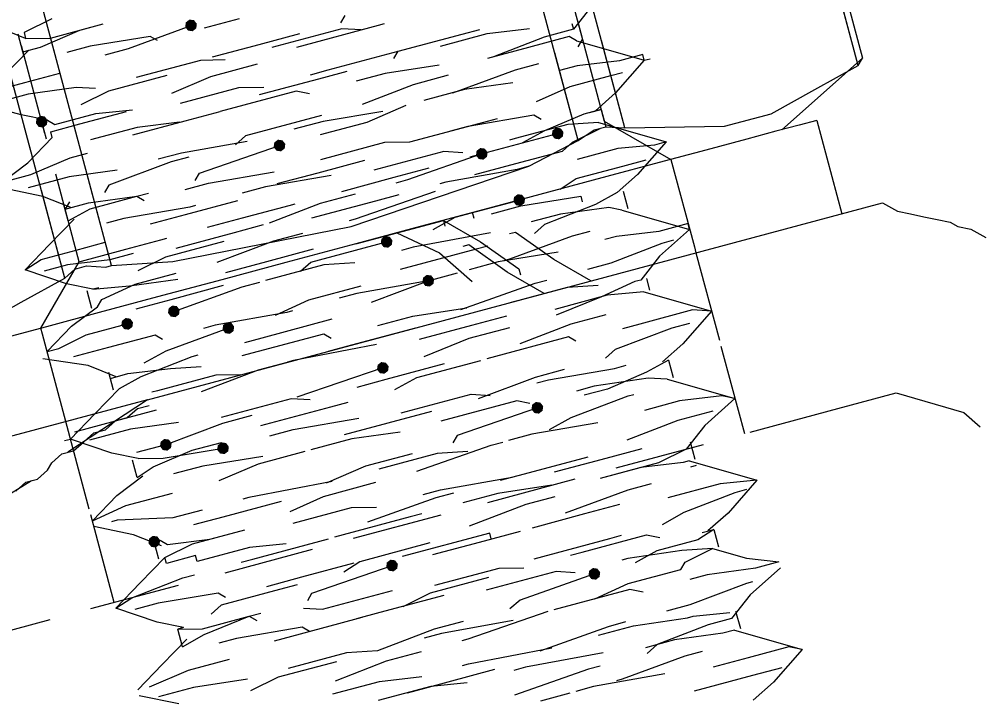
# Model space of a CAD drawing. Header units: millimetres. Extents: x 89051 to 218395, y -330386 to -125649.
# Drawn here: x 98671.73 to 98691.03, y -134202.19 to -134188.59 of the extents above; entities that cross this region are included whole.
import ezdxf

# ---------------------------------------------------------------- set-up
doc = ezdxf.new("R2010")
doc.units = ezdxf.units.MM
doc.header["$LTSCALE"] = 13
doc.layers.add('C00-00-00', color=7, linetype='Continuous')
doc.layers.add('标注、文本', color=3, linetype='Continuous', lineweight=25)
doc.styles.get("Standard").update_dxf_attribs({"font": 'gbenor.shx', "bigfont": 'gbcbig.shx'})
doc.dimstyles.new('1-15', dxfattribs={"dimscale": 20, "dimtxt": 3.5, "dimasz": 2, "dimexe": 1.5, "dimexo": 0.5, "dimgap": 0.5, "dimtad": 1, "dimtoh": 1, "dimdec": 1, "dimdsep": 46, "dimtxsty": 'Standard', "dimcen": 2.5, "dimclrd": 3, "dimclre": 3, "dimclrt": 3, "dimadec": 0, "dimazin": 2, "dimtfac": 1, "dimtdec": 1, "dimtmove": 0, "dimatfit": 2, "dimfxl": 1, "dimarcsym": 0})

# ---------------------------------------------------------------- blocks, each defined once
blk = doc.blocks.new('225635')
at = {"layer": 'C00-00-00'}
h = blk.add_hatch(color=256, dxfattribs=at)
h.dxf.hatch_style = 2
h.paths.add_polyline_path([(72514.89, -125583.961), (72514.804, -125583.996), (72514.769, -125584.082), (72514.804, -125584.167), (72514.89, -125584.203), (72514.975, -125584.167), (72515.011, -125584.082), (72514.975, -125583.996)])
h = blk.add_hatch(color=256, dxfattribs=at)
h.dxf.hatch_style = 2
h.paths.add_polyline_path([(72511.501, -125585.05), (72511.416, -125585.085), (72511.38, -125585.171), (72511.416, -125585.256), (72511.501, -125585.292), (72511.587, -125585.256), (72511.622, -125585.171), (72511.587, -125585.085)])
h = blk.add_hatch(color=256, dxfattribs=at)
h.dxf.hatch_style = 2
h.paths.add_polyline_path([(72515.979, -125586.744), (72515.893, -125586.78), (72515.858, -125586.865), (72515.893, -125586.95), (72515.979, -125586.986), (72516.064, -125586.95), (72516.1, -125586.865), (72516.064, -125586.78)])
h = blk.add_hatch(color=256, dxfattribs=at)
h.dxf.hatch_style = 2
h.paths.add_polyline_path([(72519.851, -125587.954), (72519.765, -125587.99), (72519.73, -125588.075), (72519.765, -125588.16), (72519.851, -125588.196), (72519.936, -125588.16), (72519.972, -125588.075), (72519.936, -125587.99)])
h = blk.add_hatch(color=256, dxfattribs=at)
h.dxf.hatch_style = 2
h.paths.add_polyline_path([(72521.424, -125587.954), (72521.339, -125587.99), (72521.303, -125588.075), (72521.339, -125588.16), (72521.424, -125588.196), (72521.509, -125588.16), (72521.545, -125588.075), (72521.509, -125587.99)])
h = blk.add_hatch(color=256, dxfattribs=at)
h.dxf.hatch_style = 2
h.paths.add_polyline_path([(72520.335, -125589.043), (72520.249, -125589.079), (72520.214, -125589.164), (72520.249, -125589.25), (72520.335, -125589.285), (72520.42, -125589.25), (72520.456, -125589.164), (72520.42, -125589.079)])
h = blk.add_hatch(color=256, dxfattribs=at)
h.dxf.hatch_style = 2
h.paths.add_polyline_path([(72517.552, -125589.164), (72517.466, -125589.2), (72517.431, -125589.285), (72517.466, -125589.371), (72517.552, -125589.406), (72517.637, -125589.371), (72517.673, -125589.285), (72517.637, -125589.2)])
h = blk.add_hatch(color=256, dxfattribs=at)
h.dxf.hatch_style = 2
h.paths.add_polyline_path([(72512.106, -125589.406), (72512.021, -125589.442), (72511.985, -125589.527), (72512.021, -125589.613), (72512.106, -125589.648), (72512.192, -125589.613), (72512.227, -125589.527), (72512.192, -125589.442)])
h = blk.add_hatch(color=256, dxfattribs=at)
h.dxf.hatch_style = 2
h.paths.add_polyline_path([(72513.074, -125589.406), (72512.989, -125589.442), (72512.953, -125589.527), (72512.989, -125589.613), (72513.074, -125589.648), (72513.16, -125589.613), (72513.195, -125589.527), (72513.16, -125589.442)])
h = blk.add_hatch(color=256, dxfattribs=at)
h.dxf.hatch_style = 2
h.paths.add_polyline_path([(72514.043, -125590.011), (72513.957, -125590.047), (72513.922, -125590.132), (72513.957, -125590.218), (72514.043, -125590.253), (72514.128, -125590.218), (72514.163, -125590.132), (72514.128, -125590.047)])
h = blk.add_hatch(color=256, dxfattribs=at)
h.dxf.hatch_style = 2
h.paths.add_polyline_path([(72518.157, -125590.132), (72518.071, -125590.168), (72518.036, -125590.253), (72518.071, -125590.339), (72518.157, -125590.374), (72518.242, -125590.339), (72518.278, -125590.253), (72518.242, -125590.168)])
h = blk.add_hatch(color=256, dxfattribs=at)
h.dxf.hatch_style = 2
h.paths.add_polyline_path([(72516.826, -125591.584), (72516.74, -125591.62), (72516.705, -125591.705), (72516.74, -125591.791), (72516.826, -125591.826), (72516.911, -125591.791), (72516.947, -125591.705), (72516.911, -125591.62)])
h = blk.add_hatch(color=256, dxfattribs=at)
h.dxf.hatch_style = 2
h.paths.add_polyline_path([(72512.227, -125591.947), (72512.142, -125591.983), (72512.106, -125592.068), (72512.142, -125592.154), (72512.227, -125592.189), (72512.313, -125592.154), (72512.348, -125592.068), (72512.313, -125591.983)])
h = blk.add_hatch(color=256, dxfattribs=at)
h.dxf.hatch_style = 2
h.paths.add_polyline_path([(72513.316, -125592.31), (72513.231, -125592.346), (72513.195, -125592.431), (72513.231, -125592.517), (72513.316, -125592.552), (72513.402, -125592.517), (72513.437, -125592.431), (72513.402, -125592.346)])
h = blk.add_hatch(color=256, dxfattribs=at)
h.dxf.hatch_style = 2
h.paths.add_polyline_path([(72519.609, -125593.157), (72519.523, -125593.193), (72519.488, -125593.278), (72519.523, -125593.364), (72519.609, -125593.399), (72519.694, -125593.364), (72519.73, -125593.278), (72519.694, -125593.193)])
h = blk.add_hatch(color=256, dxfattribs=at)
h.dxf.hatch_style = 2
h.paths.add_polyline_path([(72511.501, -125593.762), (72511.416, -125593.798), (72511.38, -125593.883), (72511.416, -125593.969), (72511.501, -125594.004), (72511.587, -125593.969), (72511.622, -125593.883), (72511.587, -125593.798)])
h = blk.add_hatch(color=256, dxfattribs=at)
h.dxf.hatch_style = 2
h.paths.add_polyline_path([(72515.979, -125595.457), (72515.893, -125595.492), (72515.858, -125595.578), (72515.893, -125595.663), (72515.979, -125595.699), (72516.064, -125595.663), (72516.1, -125595.578), (72516.064, -125595.492)])
h = blk.add_hatch(color=256, dxfattribs=at)
h.dxf.hatch_style = 2
h.paths.add_polyline_path([(72519.851, -125596.667), (72519.765, -125596.702), (72519.73, -125596.788), (72519.765, -125596.873), (72519.851, -125596.909), (72519.936, -125596.873), (72519.972, -125596.788), (72519.936, -125596.702)])
at = {"layer": 'C00-00-00', "lineweight": 15}
for points in [[(72511.138, -125588.317), (72511.138, -125578.999)], [(72512.106, -125588.317), (72512.106, -125578.999)], [(72521.787, -125588.317), (72521.787, -125578.999)], [(72522.755, -125588.317), (72522.755, -125578.999)], [(72527.595, -125588.317), (72527.595, -125578.999)], [(72527.716, -125578.999), (72527.716, -125588.196)], [(72511.622, -125583.477), (72511.138, -125583.114)], [(72512.227, -125583.235), (72511.622, -125583.356)], [(72511.501, -125583.719), (72511.501, -125583.356)], [(72511.622, -125583.356), (72511.622, -125583.477)], [(72511.501, -125585.413), (72511.501, -125583.598)], [(72511.622, -125583.477), (72512.106, -125583.598)], [(72511.864, -125583.719), (72512.711, -125583.598)], [(72512.106, -125583.598), (72513.195, -125583.598)], [(72512.711, -125583.598), (72513.195, -125583.598)], [(72511.017, -125584.082), (72511.622, -125583.719)], [(72511.138, -125585.655), (72511.138, -125583.84)], [(72511.501, -125583.84), (72511.501, -125583.719)], [(72511.501, -125583.719), (72511.864, -125583.719)], [(72512.106, -125585.655), (72512.106, -125583.84)], [(72512.832, -125583.961), (72512.348, -125583.961)], [(72514.043, -125584.082), (72512.832, -125583.961)], [(72513.074, -125584.203), (72513.558, -125584.203)], [(72513.558, -125584.203), (72514.89, -125584.082)], [(72514.164, -125584.203), (72514.043, -125584.082)], [(72515.858, -125584.203), (72515.132, -125584.203)], [(72510.775, -125584.324), (72511.38, -125584.324)], [(72511.38, -125584.324), (72512.106, -125584.324)], [(72511.138, -125584.929), (72510.291, -125584.445)], [(72511.38, -125584.566), (72510.896, -125584.566)], [(72512.348, -125584.687), (72511.38, -125584.566)], [(72522.392, -125584.566), (72522.392, -125586.381)], [(72512.711, -125584.808), (72512.348, -125584.687)], [(72517.915, -125584.687), (72517.794, -125584.808)], [(72511.622, -125585.171), (72511.138, -125584.929)], [(72512.953, -125584.929), (72512.348, -125585.05)], [(72514.164, -125584.929), (72512.953, -125584.929)], [(72514.89, -125584.808), (72513.558, -125584.808)], [(72515.374, -125584.929), (72514.89, -125584.808)], [(72516.1, -125584.808), (72515.132, -125584.808)], [(72516.947, -125584.808), (72516.1, -125584.808)], [(72517.794, -125584.929), (72516.342, -125584.929)], [(72518.157, -125585.05), (72517.794, -125584.929)], [(72511.501, -125585.534), (72511.501, -125585.171)], [(72511.622, -125585.171), (72511.743, -125585.292)], [(72514.164, -125585.292), (72515.011, -125585.171)], [(72515.011, -125585.171), (72515.979, -125585.171)], [(72516.826, -125585.05), (72518.52, -125585.05)], [(72518.52, -125585.05), (72518.641, -125585.05)], [(72511.743, -125585.292), (72512.59, -125585.292)], [(72512.59, -125585.292), (72513.316, -125585.413)], [(72511.017, -125585.897), (72511.622, -125585.534)], [(72511.622, -125585.534), (72511.622, -125585.413)], [(72511.622, -125585.413), (72512.227, -125585.413)], [(72512.227, -125585.413), (72513.195, -125585.413)], [(72514.285, -125585.534), (72515.495, -125585.534)], [(72515.495, -125585.534), (72515.979, -125585.655)], [(72516.947, -125585.655), (72517.31, -125585.655)], [(72517.31, -125585.655), (72518.762, -125585.655)], [(72518.641, -125585.776), (72518.762, -125585.655)], [(72518.762, -125585.655), (72520.093, -125585.655)], [(72520.093, -125585.655), (72520.456, -125585.655)], [(72510.412, -125586.139), (72511.017, -125585.897)], [(72513.316, -125585.776), (72512.348, -125585.776)], [(72513.195, -125585.897), (72514.285, -125585.897)], [(72514.164, -125585.897), (72513.316, -125585.776)], [(72514.285, -125585.897), (72515.011, -125585.897)], [(72516.584, -125585.897), (72515.011, -125585.897)], [(72515.858, -125585.776), (72517.189, -125585.776)], [(72516.826, -125586.018), (72516.584, -125585.897)], [(72517.189, -125585.776), (72517.673, -125585.776)], [(72519.609, -125585.776), (72520.577, -125585.776)], [(72520.577, -125585.776), (72521.424, -125585.897)], [(72522.755, -125585.776), (72522.271, -125586.139)], [(72510.533, -125586.139), (72511.017, -125586.139)], [(72511.017, -125586.139), (72511.864, -125586.018)], [(72511.864, -125586.018), (72512.227, -125586.018)], [(72518.399, -125586.018), (72517.794, -125586.018)], [(72519.488, -125586.139), (72518.399, -125586.018)], [(72521.666, -125586.139), (72520.577, -125586.26)], [(72522.271, -125586.139), (72521.666, -125586.139)], [(72522.271, -125586.018), (72522.271, -125586.139)], [(72522.392, -125586.018), (72522.392, -125586.381)], [(72511.138, -125586.623), (72510.412, -125586.26)], [(72511.501, -125588.075), (72511.501, -125586.26)], [(72521.303, -125586.26), (72520.456, -125586.26)], [(72522.15, -125586.26), (72521.303, -125586.26)], [(72522.271, -125586.381), (72522.15, -125586.26)], [(72511.743, -125586.381), (72510.896, -125586.381)], [(72511.138, -125588.317), (72511.138, -125586.502)], [(72512.711, -125586.502), (72511.743, -125586.381)], [(72512.106, -125588.317), (72512.106, -125586.502)], [(72514.043, -125586.502), (72513.558, -125586.502)], [(72515.374, -125586.623), (72514.043, -125586.502)], [(72515.374, -125586.502), (72515.132, -125586.623)], [(72516.947, -125586.502), (72515.374, -125586.502)], [(72518.883, -125586.381), (72517.794, -125586.502)], [(72519.609, -125586.381), (72518.883, -125586.381)], [(72521.787, -125588.317), (72521.787, -125586.502)], [(72522.271, -125586.502), (72522.392, -125586.381)], [(72522.271, -125586.381), (72522.876, -125586.744)], [(72522.392, -125586.381), (72522.392, -125588.075)], [(72522.755, -125588.317), (72522.755, -125586.502)], [(72527.595, -125588.317), (72527.595, -125586.502)], [(72511.622, -125586.986), (72511.138, -125586.623)], [(72513.8, -125586.623), (72512.469, -125586.744)], [(72514.164, -125586.623), (72513.8, -125586.623)], [(72516.947, -125586.623), (72516.342, -125586.623)], [(72518.157, -125586.744), (72516.947, -125586.623)], [(72519.609, -125586.744), (72520.94, -125586.623)], [(72520.94, -125586.623), (72521.424, -125586.623)], [(72511.622, -125586.865), (72511.501, -125586.986)], [(72511.501, -125587.228), (72511.501, -125586.865)], [(72512.469, -125586.744), (72512.348, -125586.865)], [(72514.285, -125586.986), (72515.979, -125586.865)], [(72516.826, -125586.865), (72517.794, -125586.865)], [(72517.794, -125586.865), (72518.641, -125586.744)], [(72519.851, -125586.744), (72519.004, -125586.744)], [(72520.819, -125586.865), (72519.851, -125586.744)], [(72522.15, -125586.865), (72521.787, -125586.865)], [(72522.997, -125586.986), (72522.15, -125586.865)], [(72522.876, -125586.744), (72523.481, -125587.107)], [(72511.501, -125586.986), (72511.985, -125586.986)], [(72511.501, -125587.228), (72511.985, -125587.107)], [(72511.985, -125586.986), (72512.953, -125587.107)], [(72511.985, -125587.107), (72512.953, -125587.107)], [(72512.953, -125587.107), (72513.074, -125587.228)], [(72512.953, -125587.107), (72513.195, -125587.107)], [(72514.164, -125587.107), (72514.285, -125586.986)], [(72523.481, -125587.107), (72522.755, -125587.591)], [(72523.481, -125586.986), (72522.997, -125586.986)], [(72523.481, -125587.107), (72523.481, -125586.986)], [(72523.481, -125587.107), (72523.602, -125587.107)], [(72511.017, -125587.591), (72511.622, -125587.228)], [(72513.922, -125587.228), (72514.406, -125587.228)], [(72514.406, -125587.228), (72515.737, -125587.349)], [(72521.182, -125587.349), (72521.908, -125587.228)], [(72521.908, -125587.228), (72522.755, -125587.228)], [(72522.755, -125587.228), (72522.997, -125587.228)], [(72512.59, -125587.47), (72512.227, -125587.47)], [(72513.922, -125587.591), (72512.59, -125587.47)], [(72516.705, -125587.349), (72518.036, -125587.349)], [(72518.036, -125587.349), (72518.52, -125587.47)], [(72518.52, -125587.47), (72519.609, -125587.47)], [(72519.367, -125587.47), (72519.73, -125587.47)], [(72519.609, -125587.47), (72520.335, -125587.47)], [(72519.73, -125587.47), (72521.061, -125587.591)], [(72510.412, -125587.954), (72511.017, -125587.591)], [(72514.043, -125587.591), (72513.922, -125587.591)], [(72515.495, -125587.591), (72515.011, -125587.591)], [(72516.826, -125587.712), (72515.495, -125587.591)], [(72515.737, -125587.591), (72516.584, -125587.591)], [(72516.584, -125587.591), (72517.552, -125587.591)], [(72521.061, -125587.591), (72521.182, -125587.712)], [(72522.755, -125587.591), (72522.271, -125587.833)], [(72510.412, -125587.954), (72510.775, -125587.833)], [(72510.775, -125587.833), (72511.501, -125587.833)], [(72511.501, -125587.833), (72512.106, -125587.833)], [(72513.074, -125587.712), (72513.8, -125587.712)], [(72513.8, -125587.712), (72514.89, -125587.712)], [(72519.125, -125587.833), (72517.673, -125587.833)], [(72519.488, -125587.954), (72519.125, -125587.833)], [(72522.029, -125587.833), (72521.182, -125587.954)], [(72522.392, -125587.833), (72522.029, -125587.833)], [(72522.15, -125587.833), (72522.392, -125587.833)], [(72522.392, -125587.833), (72522.392, -125588.196)], [(72511.138, -125588.438), (72510.412, -125587.954)], [(72510.412, -125589.164), (72511.501, -125588.075)], [(72511.259, -125588.075), (72510.775, -125588.075)], [(72512.106, -125588.196), (72511.259, -125588.075)], [(72511.501, -125588.075), (72511.622, -125588.075)], [(72511.501, -125588.075), (72511.622, -125588.075)], [(72511.622, -125588.075), (72511.985, -125588.075)], [(72511.985, -125588.075), (72512.469, -125588.075)], [(72512.469, -125588.075), (72513.195, -125588.075)], [(72513.195, -125588.075), (72513.316, -125588.075)], [(72514.164, -125588.075), (72514.89, -125588.075)], [(72514.89, -125588.075), (72515.858, -125588.075)], [(72515.858, -125588.075), (72515.979, -125588.075)], [(72516.947, -125588.075), (72518.036, -125588.075)], [(72518.036, -125588.075), (72518.762, -125588.075)], [(72519.851, -125588.075), (72518.278, -125588.196)], [(72519.609, -125588.075), (72519.972, -125588.075)], [(72519.972, -125588.075), (72520.698, -125588.075)], [(72520.577, -125587.954), (72520.456, -125587.954)], [(72521.666, -125587.954), (72520.577, -125587.954)], [(72521.182, -125587.954), (72520.698, -125588.075)], [(72520.698, -125588.075), (72521.424, -125588.075)], [(72522.271, -125588.075), (72521.666, -125587.954)], [(72522.271, -125588.075), (72522.876, -125588.438)], [(72522.392, -125588.075), (72523.481, -125589.164)], [(72511.138, -125588.317), (72511.38, -125588.196), (72511.622, -125588.196), (72511.985, -125588.317), (72512.106, -125588.317)], [(72512.59, -125588.196), (72512.106, -125588.196)], [(72516.463, -125588.196), (72515.374, -125588.317)], [(72517.189, -125588.196), (72516.463, -125588.196)], [(72518.278, -125588.196), (72518.036, -125588.196)], [(72521.666, -125588.317), (72522.271, -125588.196)], [(72521.787, -125588.317), (72522.15, -125588.196), (72522.392, -125588.196), (72522.755, -125588.317)], [(72527.716, -125588.196), (72525.78, -125589.164)], [(72527.595, -125588.317), (72527.716, -125588.196)], [(72506.298, -125588.317), (72508.234, -125588.801), (72509.202, -125588.801), (72510.17, -125588.559), (72511.138, -125588.317)], [(72511.622, -125588.68), (72511.138, -125588.438)], [(72512.106, -125588.317), (72513.316, -125588.559), (72516.947, -125588.801), (72520.698, -125588.559), (72521.787, -125588.317)], [(72513.195, -125588.438), (72512.59, -125588.559)], [(72514.406, -125588.438), (72513.195, -125588.438)], [(72514.648, -125588.317), (72513.437, -125588.317)], [(72515.253, -125588.317), (72514.648, -125588.317)], [(72517.552, -125588.438), (72516.221, -125588.438)], [(72518.036, -125588.438), (72517.552, -125588.438)], [(72519.004, -125588.438), (72518.883, -125588.438)], [(72520.456, -125588.559), (72519.004, -125588.438)], [(72519.609, -125588.438), (72520.456, -125588.438)], [(72520.456, -125588.438), (72521.424, -125588.438)], [(72521.424, -125588.438), (72521.666, -125588.317)], [(72522.755, -125588.317), (72524.691, -125588.801), (72525.659, -125588.801), (72526.627, -125588.559), (72527.595, -125588.317)], [(72522.876, -125588.438), (72523.481, -125588.801)], [(72517.068, -125588.68), (72518.762, -125588.559)], [(72520.698, -125588.559), (72520.456, -125588.559)], [(72511.501, -125589.043), (72511.501, -125588.68)], [(72511.743, -125588.68), (72511.622, -125588.68)], [(72511.622, -125588.68), (72512.348, -125588.801)], [(72511.743, -125588.922), (72512.469, -125588.801)], [(72512.348, -125588.801), (72513.316, -125588.922)], [(72512.469, -125588.801), (72513.316, -125588.801)], [(72514.164, -125588.801), (72515.374, -125588.68)], [(72515.374, -125588.68), (72515.979, -125588.68)], [(72516.947, -125588.68), (72517.068, -125588.68)], [(72522.513, -125588.68), (72521.666, -125588.68)], [(72523.239, -125588.801), (72522.513, -125588.68)], [(72523.481, -125588.801), (72522.755, -125589.285)], [(72523.481, -125588.801), (72523.239, -125588.801)], [(72511.017, -125589.285), (72511.622, -125589.043)], [(72511.622, -125589.043), (72511.743, -125588.922)], [(72514.285, -125589.043), (72515.132, -125589.043)], [(72515.132, -125589.043), (72516.1, -125589.043)], [(72521.182, -125589.164), (72521.545, -125589.043)], [(72521.545, -125589.043), (72522.513, -125589.043)], [(72522.513, -125589.043), (72522.997, -125589.043)], [(72526.506, -125589.164), (72526.143, -125589.164), (72525.659, -125589.164), (72525.054, -125589.164), (72524.207, -125589.164), (72523.239, -125589.164), (72522.15, -125589.164), (72520.94, -125589.164), (72519.609, -125589.164), (72518.278, -125589.164), (72516.947, -125589.164), (72515.495, -125589.164), (72514.164, -125589.164), (72512.832, -125589.164), (72511.622, -125589.164), (72510.533, -125589.164), (72509.565, -125589.164), (72508.839, -125589.164), (72508.113, -125589.164), (72507.629, -125589.164), (72507.387, -125589.164)], [(72510.412, -125589.285), (72510.412, -125589.164)], [(72516.947, -125589.164), (72518.762, -125589.164)], [(72517.794, -125589.164), (72518.52, -125589.769)], [(72518.52, -125589.285), (72519.004, -125589.164)], [(72518.762, -125589.164), (72519.367, -125589.769)], [(72518.762, -125589.164), (72518.762, -125589.285)], [(72519.004, -125589.164), (72520.335, -125589.164)], [(72519.367, -125589.285), (72519.367, -125589.164)], [(72523.481, -125589.164), (72523.481, -125590.979)], [(72526.506, -125589.164), (72526.506, -125591.1)], [(72510.412, -125591.1), (72510.412, -125589.285)], [(72510.412, -125589.648), (72511.017, -125589.285)], [(72513.074, -125589.285), (72512.348, -125589.285)], [(72514.164, -125589.285), (72513.074, -125589.285)], [(72513.074, -125589.527), (72514.527, -125589.406)], [(72514.527, -125589.406), (72514.89, -125589.406)], [(72516.221, -125589.406), (72515.011, -125589.406)], [(72515.737, -125589.406), (72515.979, -125589.285)], [(72515.979, -125589.285), (72517.552, -125589.285)], [(72516.826, -125589.527), (72516.221, -125589.406)], [(72519.73, -125589.285), (72520.335, -125589.285)], [(72520.335, -125589.285), (72521.545, -125589.406)], [(72521.545, -125589.406), (72521.545, -125589.527)], [(72522.755, -125589.285), (72522.271, -125589.527)], [(72510.654, -125589.648), (72511.259, -125589.527)], [(72511.259, -125589.527), (72512.106, -125589.527)], [(72518.036, -125589.527), (72517.794, -125589.527)], [(72519.609, -125589.648), (72518.036, -125589.527)], [(72522.271, -125589.527), (72521.787, -125589.648)], [(72522.392, -125589.527), (72522.392, -125589.89)], [(72511.138, -125590.132), (72510.291, -125589.769)], [(72510.412, -125589.648), (72510.654, -125589.648)], [(72518.52, -125589.769), (72519.004, -125590.495)], [(72519.125, -125589.769), (72519.004, -125589.769)], [(72519.73, -125590.495), (72519.125, -125589.769)], [(72519.367, -125589.769), (72519.972, -125590.495)], [(72520.093, -125589.769), (72519.972, -125589.769)], [(72520.698, -125590.495), (72520.093, -125589.769)], [(72521.061, -125589.648), (72520.456, -125589.648)], [(72520.698, -125589.769), (72520.456, -125589.89)], [(72521.787, -125589.648), (72520.698, -125589.769)], [(72522.029, -125589.769), (72521.061, -125589.648)], [(72522.271, -125589.89), (72522.029, -125589.769)], [(72511.622, -125589.89), (72510.896, -125589.89)], [(72512.59, -125589.89), (72511.622, -125589.89)], [(72512.711, -125590.011), (72512.59, -125589.89)], [(72513.8, -125590.011), (72513.558, -125590.011)], [(72515.253, -125590.132), (72513.8, -125590.011)], [(72515.737, -125590.011), (72515.011, -125590.132)], [(72516.826, -125590.011), (72515.737, -125590.011)], [(72519.246, -125589.89), (72517.673, -125589.89)], [(72519.488, -125589.89), (72519.246, -125589.89)], [(72522.271, -125589.89), (72522.876, -125590.253)], [(72511.622, -125590.495), (72511.138, -125590.132)], [(72514.043, -125590.132), (72512.711, -125590.253)], [(72515.374, -125590.132), (72515.253, -125590.132)], [(72516.705, -125590.132), (72516.342, -125590.132)], [(72518.157, -125590.253), (72516.705, -125590.132)], [(72519.851, -125590.253), (72521.182, -125590.132)], [(72521.182, -125590.132), (72521.545, -125590.132)], [(72511.501, -125590.737), (72511.501, -125590.374)], [(72512.711, -125590.253), (72512.227, -125590.374)], [(72516.947, -125590.374), (72518.157, -125590.253)], [(72518.157, -125590.253), (72518.762, -125590.253)], [(72519.609, -125590.253), (72519.004, -125590.253)], [(72520.819, -125590.374), (72519.609, -125590.253)], [(72519.73, -125590.253), (72519.851, -125590.253)], [(72522.029, -125590.374), (72521.787, -125590.374)], [(72522.876, -125590.495), (72522.029, -125590.374)], [(72522.876, -125590.253), (72523.481, -125590.616)], [(72511.501, -125590.495), (72511.864, -125590.495)], [(72511.864, -125590.495), (72512.711, -125590.616)], [(72512.106, -125590.616), (72513.195, -125590.495)], [(72513.195, -125590.495), (72513.316, -125590.495)], [(72514.285, -125590.495), (72514.648, -125590.495)], [(72514.648, -125590.495), (72516.1, -125590.495)], [(72520.335, -125591.1), (72519.73, -125590.495)], [(72519.972, -125590.495), (72519.972, -125590.616)], [(72521.303, -125591.1), (72520.698, -125590.495)], [(72523.481, -125590.495), (72522.876, -125590.495)], [(72523.481, -125590.616), (72523.481, -125590.495)], [(72511.017, -125591.1), (72511.622, -125590.737)], [(72511.622, -125590.737), (72512.106, -125590.616)], [(72512.711, -125590.616), (72513.316, -125590.737)], [(72514.164, -125590.737), (72515.858, -125590.737)], [(72515.858, -125590.737), (72515.979, -125590.858)], [(72521.787, -125590.858), (72522.876, -125590.737)], [(72523.481, -125590.616), (72522.755, -125590.979)], [(72522.876, -125590.737), (72523.118, -125590.737)], [(72512.348, -125590.979), (72512.227, -125590.979)], [(72513.558, -125590.979), (72512.348, -125590.979)], [(72514.043, -125591.1), (72513.558, -125590.979)], [(72516.947, -125590.858), (72517.673, -125590.858)], [(72517.673, -125590.858), (72518.762, -125590.979)], [(72518.641, -125590.979), (72520.214, -125590.858)], [(72520.214, -125590.858), (72520.456, -125590.858)], [(72521.303, -125590.858), (72521.787, -125590.858)], [(72522.755, -125590.979), (72522.271, -125591.342)], [(72523.481, -125590.979), (72523.481, -125591.1)], [(72512.106, -125591.1), (72509.807, -125591.1), (72507.629, -125591.1), (72506.419, -125591.1), (72505.33, -125591.1), (72504.846, -125591.1), (72504.483, -125591.1)], [(72512.106, -125591.1), (72510.291, -125591.705)], [(72510.412, -125591.463), (72511.017, -125591.1)], [(72510.412, -125592.189), (72510.412, -125591.1)], [(72512.106, -125591.1), (72527.353, -125591.1)], [(72513.195, -125591.221), (72514.406, -125591.1)], [(72514.406, -125591.1), (72515.011, -125591.1)], [(72515.132, -125591.1), (72515.011, -125591.1)], [(72516.826, -125591.221), (72515.132, -125591.1)], [(72515.858, -125591.1), (72516.342, -125591.1)], [(72516.342, -125591.1), (72517.673, -125591.1)], [(72519.609, -125591.1), (72519.73, -125591.1)], [(72519.609, -125591.1), (72520.819, -125591.1)], [(72520.819, -125591.1), (72521.424, -125591.221)], [(72523.481, -125591.1), (72523.481, -125592.915)], [(72527.353, -125591.1), (72527.595, -125591.342), (72527.837, -125591.463), (72528.079, -125591.584), (72528.321, -125591.705), (72528.563, -125591.826), (72528.684, -125591.947), (72528.926, -125592.068), (72529.168, -125592.31)], [(72509.081, -125592.189), (72509.323, -125592.068), (72509.565, -125592.068), (72509.807, -125591.947), (72509.928, -125591.826), (72510.17, -125591.705), (72510.412, -125591.705), (72510.654, -125591.584), (72510.896, -125591.463), (72511.138, -125591.463), (72511.38, -125591.342), (72511.622, -125591.342), (72511.864, -125591.221), (72512.106, -125591.221)], [(72510.533, -125591.342), (72511.38, -125591.342)], [(72511.38, -125591.342), (72512.227, -125591.342)], [(72518.762, -125591.342), (72517.673, -125591.342)], [(72519.488, -125591.342), (72518.762, -125591.342)], [(72522.15, -125591.342), (72521.424, -125591.463)], [(72522.271, -125591.342), (72522.15, -125591.342)], [(72522.392, -125591.342), (72522.392, -125591.584)], [(72510.291, -125591.463), (72510.412, -125591.463)], [(72511.138, -125591.947), (72510.412, -125591.463)], [(72521.424, -125591.463), (72520.456, -125591.584)], [(72521.545, -125591.463), (72520.456, -125591.463)], [(72522.271, -125591.584), (72521.545, -125591.463)], [(72511.622, -125591.584), (72510.775, -125591.584)], [(72512.59, -125591.705), (72511.622, -125591.584)], [(72516.826, -125591.705), (72515.011, -125591.826)], [(72518.641, -125591.584), (72517.673, -125591.705)], [(72519.488, -125591.584), (72518.641, -125591.584)], [(72522.271, -125591.584), (72522.876, -125591.947)], [(72511.622, -125592.189), (72511.138, -125591.947)], [(72513.437, -125591.947), (72512.227, -125592.068)], [(72514.89, -125591.826), (72513.437, -125591.826)], [(72514.043, -125591.947), (72513.437, -125591.947)], [(72515.253, -125591.947), (72514.89, -125591.826)], [(72516.826, -125591.947), (72516.221, -125591.947)], [(72518.036, -125591.947), (72516.826, -125591.947)], [(72519.609, -125591.947), (72520.698, -125591.826)], [(72520.698, -125591.826), (72521.424, -125591.826)], [(72522.876, -125591.947), (72523.481, -125592.31)], [(72509.444, -125592.068), (72508.234, -125592.431)], [(72512.227, -125592.068), (72511.622, -125592.068)], [(72516.947, -125592.189), (72517.431, -125592.068)], [(72517.431, -125592.068), (72518.762, -125592.068)], [(72520.577, -125592.068), (72518.883, -125592.068)], [(72520.698, -125592.189), (72520.577, -125592.068)], [(72510.412, -125592.915), (72510.412, -125592.189)], [(72511.501, -125592.552), (72511.501, -125592.189)], [(72511.622, -125592.189), (72512.106, -125592.31)], [(72511.864, -125592.431), (72512.711, -125592.31)], [(72512.106, -125592.31), (72513.316, -125592.431)], [(72512.711, -125592.31), (72513.316, -125592.31)], [(72514.164, -125592.189), (72515.616, -125592.189)], [(72515.616, -125592.189), (72515.979, -125592.189)], [(72522.029, -125592.189), (72521.666, -125592.189)], [(72523.118, -125592.189), (72522.029, -125592.189)], [(72523.481, -125592.31), (72522.755, -125592.794)], [(72523.481, -125592.31), (72523.118, -125592.189)], [(72511.501, -125592.552), (72511.864, -125592.431)], [(72514.285, -125592.431), (72514.769, -125592.431)], [(72514.769, -125592.431), (72516.1, -125592.552)], [(72521.424, -125592.552), (72522.634, -125592.431)], [(72522.634, -125592.431), (72522.997, -125592.431)], [(72511.017, -125592.794), (72511.622, -125592.552)], [(72512.832, -125592.673), (72512.227, -125592.673)], [(72514.043, -125592.794), (72512.832, -125592.673)], [(72516.947, -125592.673), (72518.399, -125592.673)], [(72518.399, -125592.673), (72518.762, -125592.794)], [(72518.52, -125592.794), (72519.73, -125592.673)], [(72519.73, -125592.673), (72520.335, -125592.673)], [(72521.182, -125592.673), (72521.424, -125592.552)], [(72510.412, -125593.157), (72511.017, -125592.794)], [(72515.737, -125592.794), (72517.552, -125592.794)], [(72519.73, -125592.794), (72519.972, -125592.794)], [(72519.972, -125592.794), (72521.303, -125592.915)], [(72522.755, -125592.794), (72522.271, -125593.036)], [(72510.412, -125593.157), (72511.138, -125593.036)], [(72510.412, -125594.851), (72510.412, -125593.036)], [(72511.138, -125593.036), (72512.106, -125593.036)], [(72513.074, -125593.036), (72513.922, -125592.915)], [(72513.922, -125592.915), (72514.89, -125592.915)], [(72515.858, -125592.915), (72515.011, -125592.915)], [(72516.826, -125593.036), (72515.858, -125592.915)], [(72519.246, -125593.036), (72517.673, -125593.036)], [(72519.488, -125593.157), (72519.246, -125593.036)], [(72521.303, -125592.915), (72521.545, -125592.915)], [(72522.392, -125593.036), (72521.908, -125593.157)], [(72522.392, -125593.036), (72522.392, -125593.399)], [(72523.481, -125593.036), (72523.481, -125593.883)], [(72511.138, -125593.641), (72510.412, -125593.278)], [(72510.896, -125593.278), (72510.775, -125593.278)], [(72511.985, -125593.52), (72510.896, -125593.278)], [(72519.609, -125593.278), (72517.915, -125593.399)], [(72520.819, -125593.157), (72520.456, -125593.157)], [(72521.061, -125593.278), (72520.577, -125593.278)], [(72521.908, -125593.278), (72520.819, -125593.157)], [(72521.908, -125593.157), (72521.061, -125593.278)], [(72522.271, -125593.399), (72521.908, -125593.278)], [(72517.915, -125593.399), (72517.794, -125593.52)], [(72522.271, -125593.399), (72522.876, -125593.762)], [(72511.622, -125594.004), (72511.138, -125593.641)], [(72512.59, -125593.52), (72511.985, -125593.52)], [(72513.558, -125593.52), (72513.437, -125593.52)], [(72515.253, -125593.641), (72513.558, -125593.52)], [(72515.979, -125593.52), (72515.132, -125593.641)], [(72516.947, -125593.52), (72515.979, -125593.52)], [(72517.431, -125593.641), (72516.221, -125593.641)], [(72518.036, -125593.762), (72517.431, -125593.641)], [(72519.73, -125593.762), (72520.214, -125593.641)], [(72520.214, -125593.641), (72521.424, -125593.52)], [(72521.424, -125593.52), (72521.545, -125593.52)], [(72512.953, -125593.762), (72512.348, -125593.762)], [(72514.164, -125593.762), (72512.953, -125593.762)], [(72516.947, -125593.883), (72518.52, -125593.762)], [(72518.52, -125593.762), (72518.762, -125593.762)], [(72519.367, -125593.762), (72518.883, -125593.762)], [(72520.698, -125593.883), (72519.367, -125593.762)], [(72522.876, -125593.762), (72523.481, -125594.125)], [(72511.501, -125594.246), (72511.501, -125593.883)], [(72511.622, -125593.883), (72511.743, -125594.004)], [(72511.743, -125594.004), (72512.59, -125594.125)], [(72514.285, -125594.004), (72515.011, -125593.883)], [(72515.011, -125593.883), (72516.1, -125593.883)], [(72522.392, -125593.883), (72521.666, -125593.883)], [(72523.239, -125594.004), (72522.392, -125593.883)], [(72523.481, -125594.125), (72523.239, -125594.004)], [(72523.481, -125593.883), (72523.481, -125594.851)], [(72511.017, -125594.609), (72511.622, -125594.246)], [(72511.622, -125594.246), (72512.227, -125594.125)], [(72511.622, -125594.367), (72511.622, -125594.246)], [(72512.227, -125594.125), (72513.316, -125594.125)], [(72512.59, -125594.125), (72513.316, -125594.125)], [(72514.285, -125594.246), (72515.495, -125594.246)], [(72515.495, -125594.246), (72515.979, -125594.367)], [(72521.182, -125594.367), (72522.271, -125594.246)], [(72522.271, -125594.246), (72522.997, -125594.246)], [(72523.481, -125594.125), (72522.755, -125594.488)], [(72512.227, -125594.367), (72511.622, -125594.367)], [(72512.227, -125594.488), (72512.227, -125594.367)], [(72516.947, -125594.367), (72517.31, -125594.367)], [(72517.31, -125594.367), (72518.762, -125594.488)], [(72510.412, -125594.972), (72511.017, -125594.609)], [(72513.316, -125594.488), (72512.227, -125594.488)], [(72514.043, -125594.609), (72513.316, -125594.488)], [(72515.737, -125594.609), (72517.189, -125594.488)], [(72517.189, -125594.488), (72517.552, -125594.488)], [(72518.52, -125594.488), (72519.125, -125594.488)], [(72519.125, -125594.488), (72520.335, -125594.488)], [(72519.609, -125594.609), (72520.577, -125594.609)], [(72520.577, -125594.609), (72521.424, -125594.609)], [(72522.755, -125594.488), (72522.271, -125594.851)], [(72510.775, -125594.851), (72511.864, -125594.73)], [(72511.864, -125594.73), (72512.106, -125594.73)], [(72513.074, -125594.73), (72513.316, -125594.73)], [(72513.316, -125594.73), (72514.89, -125594.73)], [(72516.584, -125594.73), (72515.011, -125594.73)], [(72516.826, -125594.73), (72516.584, -125594.73)], [(72518.399, -125594.73), (72517.673, -125594.73)], [(72519.488, -125594.851), (72518.399, -125594.73)], [(72522.392, -125594.73), (72522.392, -125595.093)], [(72507.266, -125594.851), (72509.081, -125594.851)], [(72509.928, -125594.851), (72511.743, -125594.851)], [(72510.412, -125594.972), (72510.775, -125594.851)], [(72511.138, -125595.457), (72510.412, -125594.972)], [(72512.711, -125594.851), (72514.527, -125594.851)], [(72515.374, -125594.851), (72517.189, -125594.851)], [(72518.157, -125594.851), (72519.972, -125594.851)], [(72521.666, -125594.972), (72520.456, -125594.972)], [(72521.303, -125594.972), (72520.456, -125594.972)], [(72520.819, -125594.851), (72522.634, -125594.851)], [(72522.15, -125595.093), (72521.303, -125594.972)], [(72522.271, -125594.851), (72521.666, -125594.972)], [(72523.602, -125594.851), (72525.417, -125594.851)], [(72525.417, -125594.851), (72526.627, -125594.851)], [(72526.627, -125594.851), (72527.837, -125595.578)], [(72511.259, -125595.093), (72510.775, -125595.093)], [(72512.469, -125595.214), (72511.259, -125595.093)], [(72512.59, -125595.336), (72512.469, -125595.214)], [(72518.883, -125595.093), (72517.673, -125595.214)], [(72519.488, -125595.093), (72518.883, -125595.093)], [(72522.271, -125595.093), (72522.15, -125595.093)], [(72522.271, -125595.093), (72522.876, -125595.457)], [(72522.271, -125595.214), (72522.392, -125595.214)], [(72514.164, -125595.336), (72513.437, -125595.336)], [(72515.253, -125595.336), (72514.164, -125595.336)], [(72515.374, -125595.336), (72515.011, -125595.457)], [(72516.826, -125595.336), (72515.374, -125595.336)], [(72519.609, -125595.457), (72520.94, -125595.336)], [(72520.94, -125595.336), (72521.424, -125595.336)], [(72511.622, -125595.699), (72511.138, -125595.457)], [(72512.469, -125595.457), (72512.227, -125595.578)], [(72513.679, -125595.457), (72512.469, -125595.457)], [(72514.043, -125595.457), (72513.679, -125595.457)], [(72514.285, -125595.699), (72515.979, -125595.578)], [(72518.036, -125595.457), (72516.221, -125595.457)], [(72516.826, -125595.578), (72517.794, -125595.578)], [(72517.794, -125595.578), (72518.641, -125595.578)], [(72518.036, -125595.578), (72518.036, -125595.457)], [(72519.972, -125595.578), (72518.883, -125595.578)], [(72520.698, -125595.578), (72519.972, -125595.578)], [(72522.876, -125595.457), (72523.481, -125595.82)], [(72527.837, -125595.578), (72528.079, -125595.941)], [(72511.622, -125595.699), (72511.501, -125595.699)], [(72511.501, -125595.699), (72511.985, -125595.82)], [(72511.501, -125596.062), (72511.501, -125595.699)], [(72514.164, -125595.82), (72514.285, -125595.699)], [(72522.755, -125595.699), (72521.666, -125595.699)], [(72523.481, -125595.82), (72522.755, -125595.699)], [(72511.017, -125596.304), (72511.622, -125595.941)], [(72511.501, -125596.062), (72511.985, -125595.941)], [(72511.985, -125595.82), (72512.953, -125595.82)], [(72511.985, -125595.941), (72512.953, -125595.82)], [(72512.953, -125595.82), (72513.074, -125595.941)], [(72512.953, -125595.82), (72513.195, -125595.82)], [(72514.043, -125595.941), (72514.406, -125596.062)], [(72521.908, -125596.062), (72522.997, -125595.941)], [(72523.481, -125595.82), (72522.755, -125596.304)], [(72522.997, -125595.941), (72523.239, -125595.941)], [(72512.59, -125596.183), (72512.227, -125596.183)], [(72513.922, -125596.304), (72512.59, -125596.183)], [(72514.406, -125596.062), (72515.858, -125596.062)], [(72516.705, -125596.183), (72518.036, -125596.183)], [(72518.036, -125596.183), (72518.52, -125596.304)], [(72518.762, -125596.183), (72520.335, -125596.183)], [(72520.335, -125596.183), (72520.577, -125596.183)], [(72521.424, -125596.183), (72521.908, -125596.062)], [(72510.412, -125596.667), (72511.017, -125596.304)], [(72514.043, -125596.425), (72513.922, -125596.304)], [(72515.979, -125596.425), (72516.584, -125596.304)], [(72516.584, -125596.304), (72517.794, -125596.304)], [(72519.488, -125596.304), (72519.73, -125596.304)], [(72519.73, -125596.304), (72521.061, -125596.304)], [(72521.061, -125596.304), (72521.303, -125596.425)], [(72522.755, -125596.304), (72522.271, -125596.546)], [(72510.654, -125596.667), (72511.501, -125596.546)], [(72511.501, -125596.546), (72512.348, -125596.546)], [(72513.316, -125596.425), (72514.648, -125596.425)], [(72514.648, -125596.425), (72515.132, -125596.425)], [(72515.495, -125596.425), (72515.011, -125596.425)], [(72516.826, -125596.425), (72515.495, -125596.425)], [(72519.125, -125596.546), (72517.673, -125596.546)], [(72519.488, -125596.667), (72519.125, -125596.546)], [(72522.392, -125596.546), (72522.029, -125596.667)], [(72522.15, -125596.546), (72522.392, -125596.546)], [(72522.392, -125596.546), (72522.392, -125596.909)], [(72520.577, -125596.667), (72520.456, -125596.667)], [(72521.666, -125596.788), (72520.577, -125596.667)], [(72521.182, -125596.667), (72520.698, -125596.788)], [(72522.029, -125596.667), (72521.182, -125596.667)], [(72511.138, -125597.151), (72510.412, -125596.788)], [(72511.501, -125596.909), (72510.775, -125596.909)], [(72512.59, -125597.03), (72511.501, -125596.909)], [(72518.278, -125596.909), (72518.036, -125597.03)], [(72519.851, -125596.788), (72518.278, -125596.909)], [(72522.271, -125596.909), (72521.666, -125596.788)], [(72521.666, -125597.03), (72522.271, -125596.909)], [(72522.271, -125596.909), (72522.876, -125597.272)], [(72513.195, -125597.151), (72512.59, -125597.272)], [(72514.406, -125597.151), (72513.195, -125597.151)], [(72514.648, -125597.03), (72513.437, -125597.03)], [(72515.253, -125597.151), (72514.648, -125597.03)], [(72516.463, -125597.03), (72515.253, -125597.151)], [(72516.584, -125597.151), (72516.221, -125597.151)], [(72517.068, -125597.03), (72516.463, -125597.03)], [(72518.036, -125597.272), (72516.584, -125597.151)], [(72519.73, -125597.272), (72520.456, -125597.151)], [(72520.456, -125597.151), (72521.545, -125597.151)], [(72521.545, -125597.151), (72521.666, -125597.03)], [(72517.068, -125597.393), (72518.762, -125597.272)], [(72520.456, -125597.272), (72518.883, -125597.272)], [(72520.698, -125597.393), (72520.456, -125597.272)], [(72522.876, -125597.272), (72523.481, -125597.514)], [(72514.285, -125597.514), (72515.374, -125597.393)], [(72515.374, -125597.393), (72516.1, -125597.393)], [(72516.947, -125597.393), (72517.068, -125597.393)], [(72522.029, -125597.393), (72521.666, -125597.393)], [(72522.997, -125597.514), (72522.029, -125597.393)], [(72523.481, -125597.514), (72522.997, -125597.514)], [(72523.481, -125597.635), (72522.755, -125597.998)], [(72514.164, -125597.756), (72515.132, -125597.756)], [(72515.132, -125597.756), (72515.979, -125597.877)], [(72516.826, -125597.877), (72516.947, -125597.877)], [(72516.947, -125597.877), (72518.641, -125597.998)], [(72518.399, -125597.998), (72519.851, -125597.877)], [(72519.851, -125597.877), (72520.214, -125597.877)], [(72521.061, -125597.877), (72521.545, -125597.877)], [(72521.545, -125597.877), (72522.755, -125597.756)], [(72522.755, -125597.756), (72522.876, -125597.756)], [(72516.1, -125598.119), (72515.011, -125598.119)], [(72515.616, -125598.119), (72515.979, -125598.119)], [(72515.979, -125598.119), (72517.431, -125598.119)], [(72516.826, -125598.24), (72516.1, -125598.119)], [(72519.609, -125597.998), (72520.335, -125597.998)], [(72520.335, -125597.998), (72521.424, -125598.119)], [(72521.424, -125598.119), (72521.545, -125598.119)], [(72521.545, -125598.119), (72522.271, -125598.24)], [(72522.755, -125597.998), (72522.271, -125598.361)], [(72518.036, -125598.24), (72517.794, -125598.24)], [(72519.609, -125598.361), (72518.036, -125598.24)], [(72522.392, -125598.24), (72522.392, -125598.603)], [(72520.698, -125598.482), (72520.456, -125598.603)], [(72521.061, -125598.482), (72520.456, -125598.482)], [(72521.787, -125598.361), (72520.698, -125598.482)], [(72522.029, -125598.603), (72521.061, -125598.482)], [(72522.271, -125598.361), (72521.787, -125598.361)], [(72519.246, -125598.603), (72517.673, -125598.724)], [(72519.488, -125598.603), (72519.246, -125598.603)], [(72522.271, -125598.603), (72522.029, -125598.603)], [(72522.271, -125598.603), (72522.876, -125598.966)], [(72519.851, -125598.966), (72521.182, -125598.845)], [(72521.182, -125598.845), (72521.545, -125598.845)], [(72518.157, -125598.966), (72518.762, -125598.966)], [(72519.246, -125598.966), (72518.883, -125598.966)], [(72520.698, -125599.087), (72519.246, -125598.966)], [(72519.73, -125598.966), (72519.851, -125598.966)], [(72522.876, -125598.966), (72523.481, -125599.329)], [(72522.392, -125599.208), (72521.666, -125599.208)], [(72523.239, -125599.208), (72522.392, -125599.208)], [(72523.481, -125599.329), (72523.239, -125599.208)], [(72523.481, -125599.329), (72522.755, -125599.813)], [(72521.182, -125599.571), (72522.392, -125599.571)], [(72522.392, -125599.571), (72522.997, -125599.571)], [(72522.755, -125599.813), (72522.271, -125600.055)]]:
    blk.add_lwpolyline(points, dxfattribs=at)
blk = doc.blocks.new('*D594')
at = {"layer": 'Defpoints', "color": 0, "transparency": 16777216}
for p in [(98951.782, -134196.725), (98723.872, -134203.725), (98589.512, -134239.727), (97897.716, -134300.778), (98875.858, -134300.778)]:
    blk.add_point(p, dxfattribs=at)
at = {"layer": '标注、文本', "color": 3, "lineweight": -2, "transparency": 16777216}
for p, q in [((98733.531, -134201.137), (98969.445, -134137.924)), ((98885.858, -134300.778), (98990.885, -134300.778))]:
    blk.add_line(p, q, dxfattribs=at)
blk.add_arc((98361.666, -134300.778), 599.219, 3.825405, 11.174595, dxfattribs=at)
at = {"layer": '标注、文本', "color": 3, "transparency": 16777216}
for points in [[(98943.031, -134186.159), (98956.018, -134183.14), (98940.467, -134145.689)], [(98966.213, -134260.578), (98952.887, -134261.023), (98960.885, -134300.778)]]:
    blk.add_solid(points, dxfattribs=at)
at = {"layer": '标注、文本', "color": 3, "transparency": 16777216, "insert": (98958.384, -134201.079), "char_height": 70, "attachment_point": 5}
blk.add_mtext('15°', dxfattribs=at)

msp = doc.modelspace()

# ---------------------------------------------------------------- block references
at = {"layer": '标注、文本', "rotation": 15}
msp.add_blockref('225635', (-3872.391, -31652.041), dxfattribs=at)

# ---------------------------------------------------------------- dimensions: what is measured, and where the dimension line sits
at = {"layer": '标注、文本'}
dim = msp.add_angular_dim_2l(base=(98951.782, -134196.725), line1=((97897.716, -134300.778), (98875.858, -134300.778)), line2=((98589.512, -134239.727), (98723.872, -134203.725)), dimstyle='1-15', dxfattribs=at)
dim.commit()
dim.dimension.update_dxf_attribs({"geometry": '*D594', "text_midpoint": (98958.384, -134246.079), "dimtype": 162})

doc.saveas('drawing.dxf')
